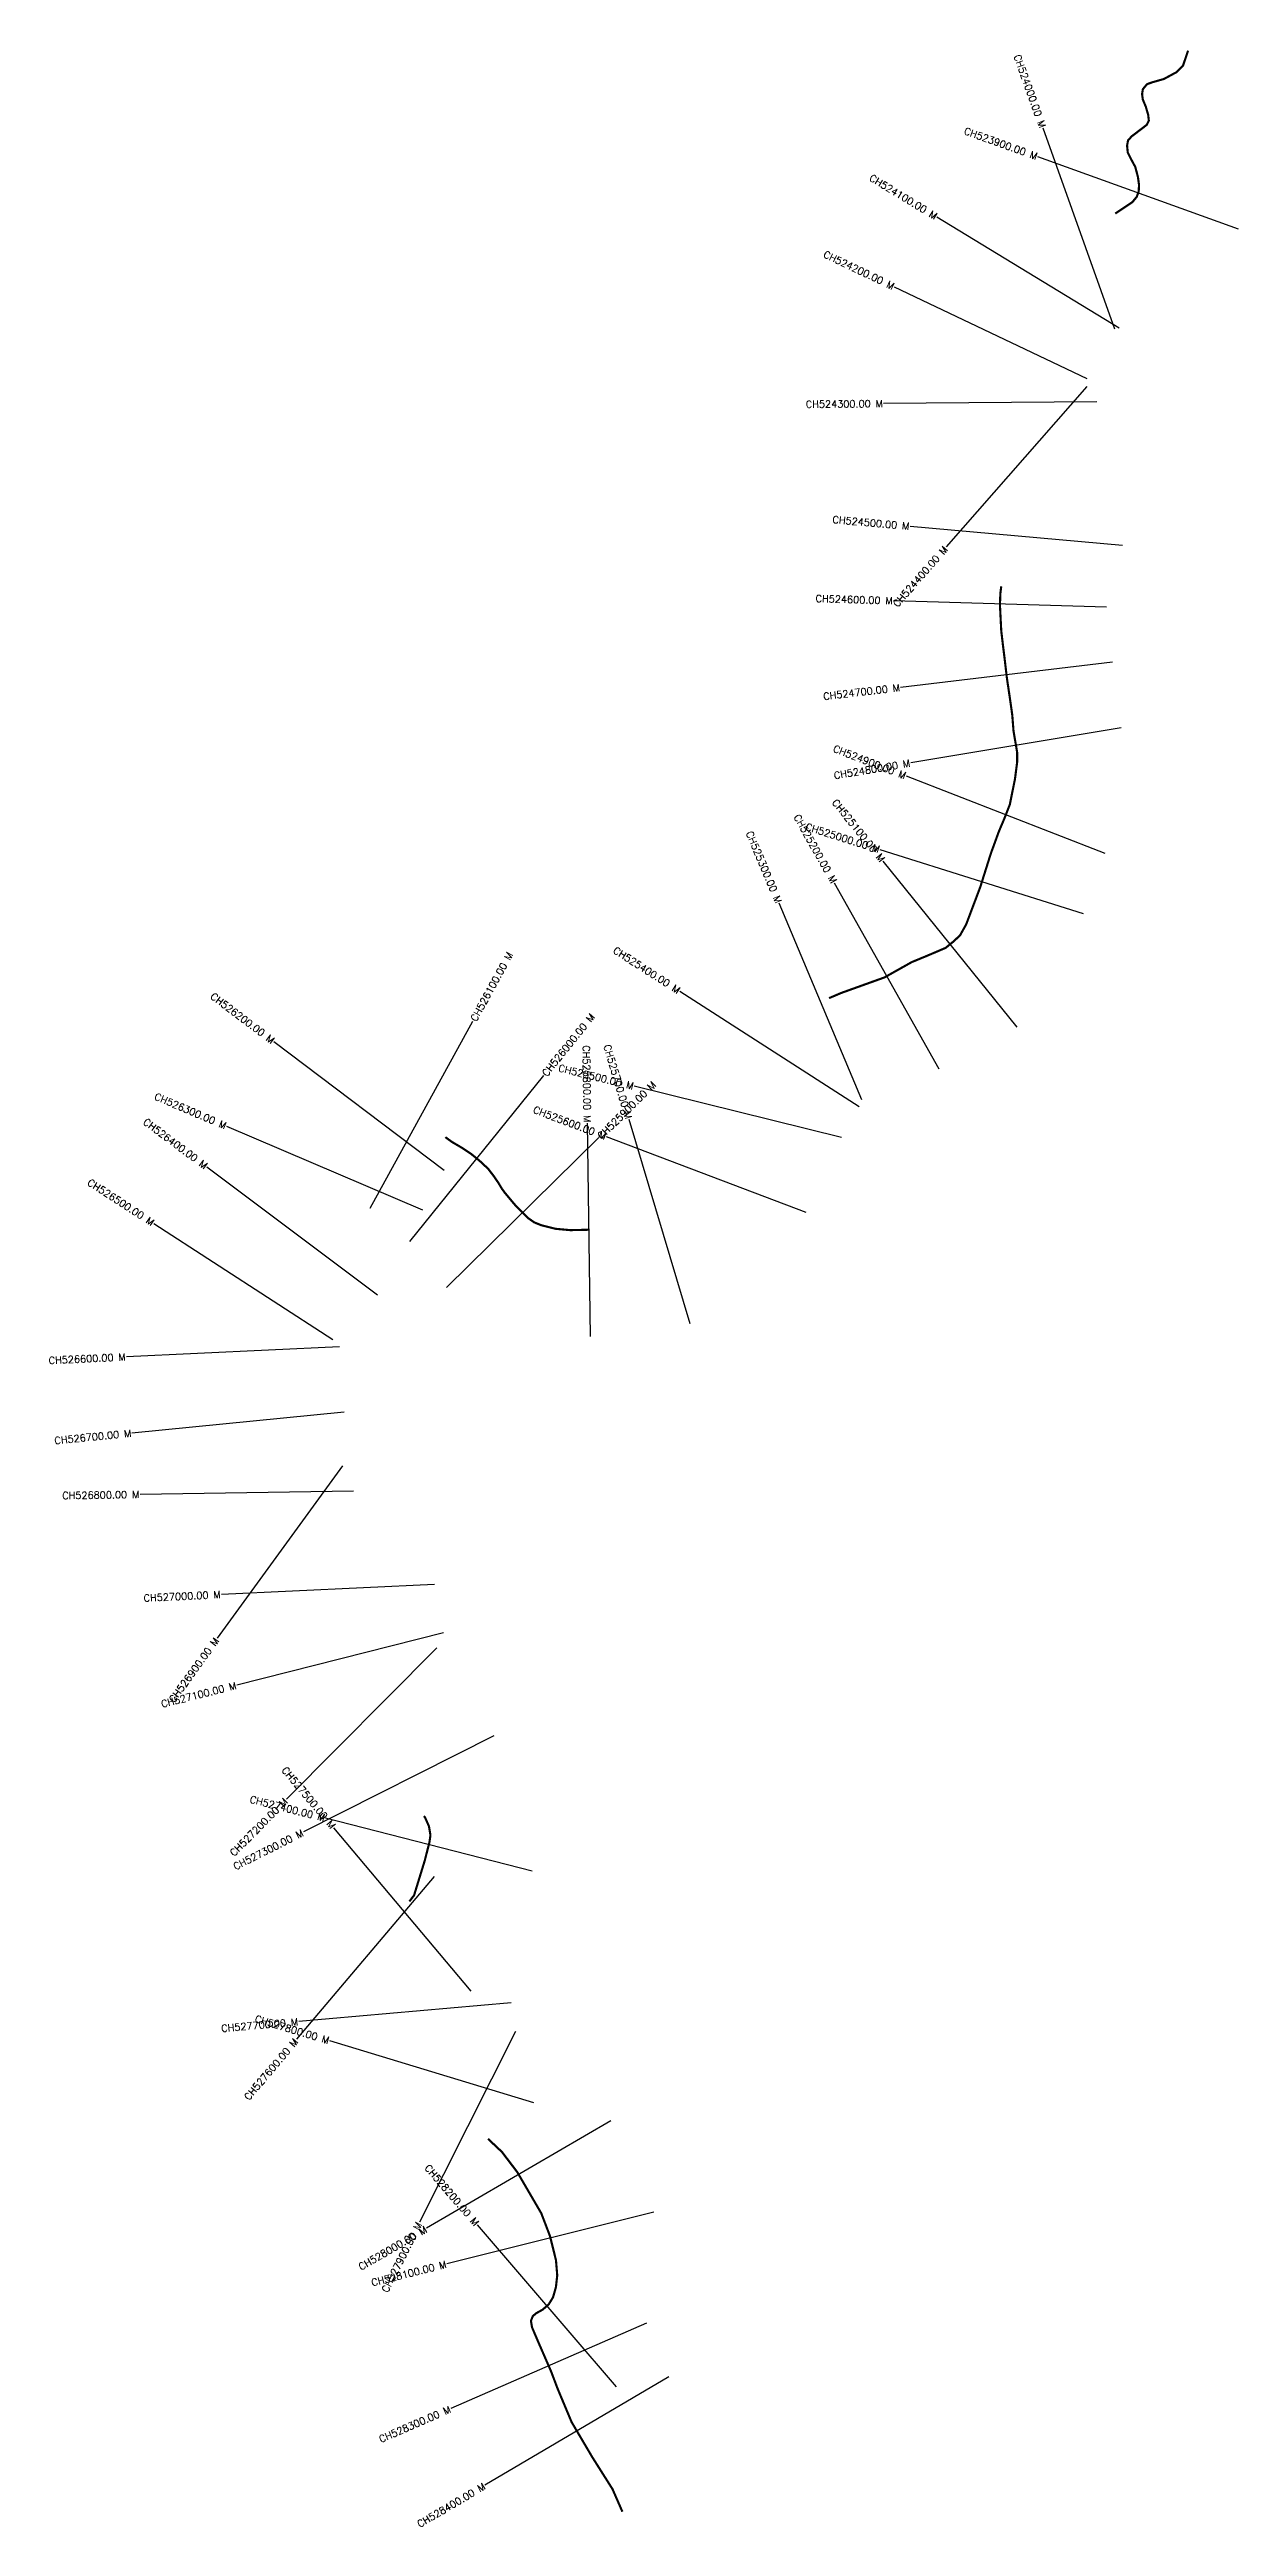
# Model space of a CAD drawing. Header units: metres. Extents: x 316827 to 322033, y 1873005 to 1876675.
# Drawn here: x 316827 to 318499, y 1873193 to 1876675 of the extents above; entities that cross this region are included whole.
import ezdxf
from ezdxf.enums import TextEntityAlignment as Align

# ---------------------------------------------------------------- set-up
doc = ezdxf.new("R2010")
doc.units = ezdxf.units.M
for name, color, linetype in [('CS', 134, 'Continuous'), ('CSMark', 6, 'Continuous'), ('NATURALLY PROTECTED', 3, 'Continuous')]:
    doc.layers.add(name, color=color, linetype=linetype)
doc.styles.get("Standard").update_dxf_attribs({"font": 'simplex.shx'})

msp = doc.modelspace()

# ---------------------------------------------------------------- linework, layer by layer
at = {"layer": 'CS'}
for p, q in [((318324.7, 1876281.9), (318224, 1876564.5)), ((318498.7, 1876422.6), (318216.5, 1876524.2)), ((318331.2, 1876283.6), (318074.7, 1876439.2)), ((318285.9, 1876212.3), (318015, 1876341.2)), ((318299.8, 1876179.8), (317999.8, 1876177.3)), ((318285.6, 1876201.4), (318087.8, 1875975.9)), ((318335.8, 1875977.8), (318037, 1876004.7)), ((318313.4, 1875891.1), (318013.6, 1875900.1)), ((318321.6, 1875813.7), (318023.7, 1875778.4)), ((318333.8, 1875721.7), (318037.9, 1875672.3)), ((318311.4, 1875544.8), (318031.8, 1875653.4)), ((318281, 1875459.8), (317994.9, 1875550.1)), ((318187.6, 1875300.6), (317999.2, 1875534.1)), ((318078, 1875241.8), (317930.9, 1875503.3)), ((317969.4, 1875198.3), (317853, 1875474.8)), ((317965.4, 1875188.7), (317713.1, 1875350.9)), ((317277.7, 1875046.3), (317422.2, 1875309.2)), ((317382, 1875099.3), (317142.5, 1875280)), ((317333.8, 1874999.2), (317522, 1875232.8)), ((317940.4, 1875145.7), (317649.2, 1875217.5)), ((317727.7, 1874883.5), (317641.9, 1875171)), ((317352, 1875043.3), (317076.1, 1875161.1)), ((317385.2, 1874934.8), (317599.1, 1875145.1)), ((317587.8, 1874865.9), (317583.3, 1875165.8)), ((317890.8, 1875040.3), (317610.2, 1875146.6)), ((317288.2, 1874923.9), (317048.1, 1875103.8)), ((317225.4, 1874861.1), (316973.7, 1875024.4)), ((317234.8, 1874851.5), (316935.1, 1874837.2)), ((317241.5, 1874759.3), (316942.9, 1874730)), ((317239, 1874684.2), (317062.6, 1874441.6)), ((317254.3, 1874648.5), (316954.3, 1874643.8)), ((317368.3, 1874517.2), (317068.6, 1874503.1)), ((317381.1, 1874449.1), (317090.3, 1874375.7)), ((317371.6, 1874428.2), (317160.2, 1874215.3)), ((317451.7, 1874304.6), (317184, 1874169.2)), ((317505.7, 1874114.2), (317215, 1874188.6)), ((317419.8, 1873945.5), (317226.8, 1874175.1)), ((317368, 1874106.8), (317174.3, 1873877.8)), ((317476.3, 1873929.1), (317177.5, 1873902.6)), ((317482.3, 1873888.5), (317347.2, 1873620.7)), ((317508.1, 1873788.5), (317221, 1873875.5)), ((317616.4, 1873763), (317357.2, 1873612)), ((317676.9, 1873634.8), (317385.8, 1873562)), ((317624.1, 1873389.1), (317428.7, 1873616.7)), ((317666.3, 1873478.7), (317391.4, 1873358.7)), ((317697.7, 1873403.3), (317439.3, 1873250.9))]:
    msp.add_line(p, q, dxfattribs=at)
at = {"layer": 'NATURALLY PROTECTED', "color": 2, "const_width": 3, "flags": 128}
for points in [[(318427.9, 1876673.6), (318420.8, 1876652.6), (318411.7, 1876643.3), (318393.9, 1876633.7), (318378.2, 1876629.2), (318370.3, 1876626.5), (318364.4, 1876619.5), (318363.2, 1876612.6), (318364.3, 1876604.7), (318368.5, 1876594.6), (318371.8, 1876583.2), (318372.7, 1876575.2), (318369.8, 1876569.2), (318362.7, 1876563.8), (318348.7, 1876553.1), (318343.5, 1876547.5), (318342.1, 1876539.9), (318343.1, 1876530.4), (318348.1, 1876520.3), (318353.6, 1876510.2), (318357.4, 1876495.9), (318358.9, 1876485), (318358.5, 1876475.7), (318355.7, 1876468), (318349.6, 1876460.6), (318325.5, 1876444.5)], [(318165.2, 1875920.3), (318163.9, 1875910.2), (318163.4, 1875893.6), (318165.2, 1875857.9), (318167.5, 1875838.3), (318170, 1875818.2), (318173.2, 1875791), (318177.2, 1875764.2), (318180.7, 1875739.4), (318182.4, 1875717.5), (318187.5, 1875687.2), (318187.6, 1875673.6), (318184.5, 1875649.5), (318177.2, 1875613.5), (318169.7, 1875594.3), (318161.8, 1875575.6), (318150.7, 1875545.2), (318135.6, 1875497.4), (318115.9, 1875445.2), (318107.5, 1875430.2), (318098.8, 1875421.7), (318086.9, 1875412.1), (318061.1, 1875401.1), (318039.3, 1875392.1), (318001, 1875370.6), (317940.3, 1875348.8), (317923.1, 1875341.5)], [(317586.3, 1875015.9), (317580.8, 1875015.8), (317559.2, 1875015.3), (317538.6, 1875017.2), (317518.8, 1875022.1), (317508.4, 1875026.3), (317499.2, 1875032.8), (317481.6, 1875050.7), (317467.5, 1875067.5), (317463.2, 1875073.3), (317458, 1875082), (317451.2, 1875091.9), (317443.6, 1875101.7), (317431.5, 1875113), (317419.3, 1875122.9), (317406, 1875131.6), (317393, 1875139.2), (317384.2, 1875145.6), (317383.6, 1875146.2)], [(317353.4, 1874191.7), (317355.1, 1874189.4), (317360.6, 1874177), (317362.6, 1874164.5), (317361.2, 1874154.8), (317354.6, 1874129), (317339.6, 1874080.2), (317333, 1874071.5)], [(317443.6, 1873737.8), (317463.1, 1873719.4), (317484.8, 1873690.9), (317502.5, 1873660.5), (317518.4, 1873633.3), (317530.7, 1873601.1), (317539.1, 1873567.3), (317540.9, 1873545.7), (317539, 1873529.2), (317535, 1873515.1), (317528.9, 1873505.1), (317520.2, 1873497.6), (317511.6, 1873492.8), (317506.6, 1873488.7), (317503.9, 1873481.9), (317505.5, 1873472.7), (317513.8, 1873453.2), (317532.3, 1873410.7), (317541.5, 1873386.4), (317561.1, 1873339.6), (317590, 1873290.6), (317618.6, 1873245.4), (317632.5, 1873213.6)]]:
    msp.add_lwpolyline(points, dxfattribs=at)

# ---------------------------------------------------------------- texts
at = {"layer": 'CSMark'}
for s, rotation, p in [('CH524000.00 M', 289.6072, (318223.7, 1876565.4)), ('CH523900.00 M', 340.1858, (318215.6, 1876524.6)), ('CH524100.00 M', 328.7499, (318073.9, 1876439.8)), ('CH524200.00 M', 334.5513, (318014.1, 1876341.6)), ('CH524300.00 M', 0.4785, (317998.8, 1876177.3)), ('CH524500.00 M', 354.854, (318036, 1876004.8)), ('CH524400.00 M', 48.7506, (318087.2, 1875975.1)), ('CH524600.00 M', 358.2819, (318012.6, 1875900.1)), ('CH524700.00 M', 6.7436, (318022.7, 1875778.3)), ('CH524900.00 M', 338.7852, (318030.8, 1875653.7)), ('CH524800.00 M', 9.4877, (318036.9, 1875672.1)), ('CH525200.00 M', 299.3469, (317930.4, 1875504.2)), ('CH525100.00 M', 308.8966, (317998.6, 1875534.9)), ('CH525300.00 M', 292.835, (317852.6, 1875475.7)), ('CH525000.00 M', 342.4824, (317994, 1875550.4)), ('CH525400.00 M', 327.2628, (317712.3, 1875351.5)), ('CH526200.00 M', 322.9636, (317141.7, 1875280.6)), ('CH525700.00 M', 286.6131, (317641.6, 1875171.9)), ('CH525500.00 M', 346.1488, (317648.2, 1875217.7)), ('CH525800.00 M', 270.8615, (317583.3, 1875166.8)), ('CH526300.00 M', 336.8837, (317075.2, 1875161.5)), ('CH526400.00 M', 323.1519, (317047.3, 1875104.4)), ('CH525600.00 M', 339.2557, (317609.3, 1875146.9)), ('CH526500.00 M', 327.0173, (316972.9, 1875024.9)), ('CH526600.00 M', 2.7275, (316934.1, 1874837.2)), ('CH526700.00 M', 5.6026, (316941.9, 1874729.9)), ('CH526800.00 M', 0.8826, (316953.3, 1874643.8)), ('CH527000.00 M', 2.6961, (317067.6, 1874503.1)), ('CH526900.00 M', 53.986, (317062, 1874440.8)), ('CH527100.00 M', 14.1617, (317089.3, 1874375.4)), ('CH527500.00 M', 310.0481, (317226.2, 1874175.9)), ('CH527200.00 M', 45.2011, (317159.5, 1874214.6)), ('CH527400.00 M', 345.653, (317214, 1874188.8)), ('CH527300.00 M', 26.8282, (317183.1, 1874168.8)), ('CH527700.00 M', 5.0756, (317176.5, 1873902.5)), ('CH527800.00 M', 343.1537, (317220.1, 1873875.8)), ('CH527600.00 M', 49.7785, (317173.6, 1873877)), ('CH528200.00 M', 310.653, (317428, 1873617.5)), ('CH528000.00 M', 30.2413, (317356.3, 1873611.4)), ('CH527900.00 M', 63.2318, (317346.8, 1873619.8)), ('CH528100.00 M', 14.0417, (317384.9, 1873561.7)), ('CH528300.00 M', 23.5671, (317390.4, 1873358.3)), ('CH528400.00 M', 30.5418, (317438.5, 1873250.3))]:
    msp.add_text(s, height=10, rotation=rotation, dxfattribs=at).set_placement(p, align=Align.MIDDLE_RIGHT)
for s, rotation, p in [('CH526100.00 M', 61.2076, (317422.7, 1875310.1)), ('CH526000.00 M', 51.1389, (317522.6, 1875233.5)), ('CH525900.00 M', 44.5167, (317599.8, 1875145.8))]:
    msp.add_text(s, height=10, rotation=rotation, dxfattribs=at).set_placement(p, align=Align.MIDDLE_LEFT)

doc.saveas('drawing.dxf')
